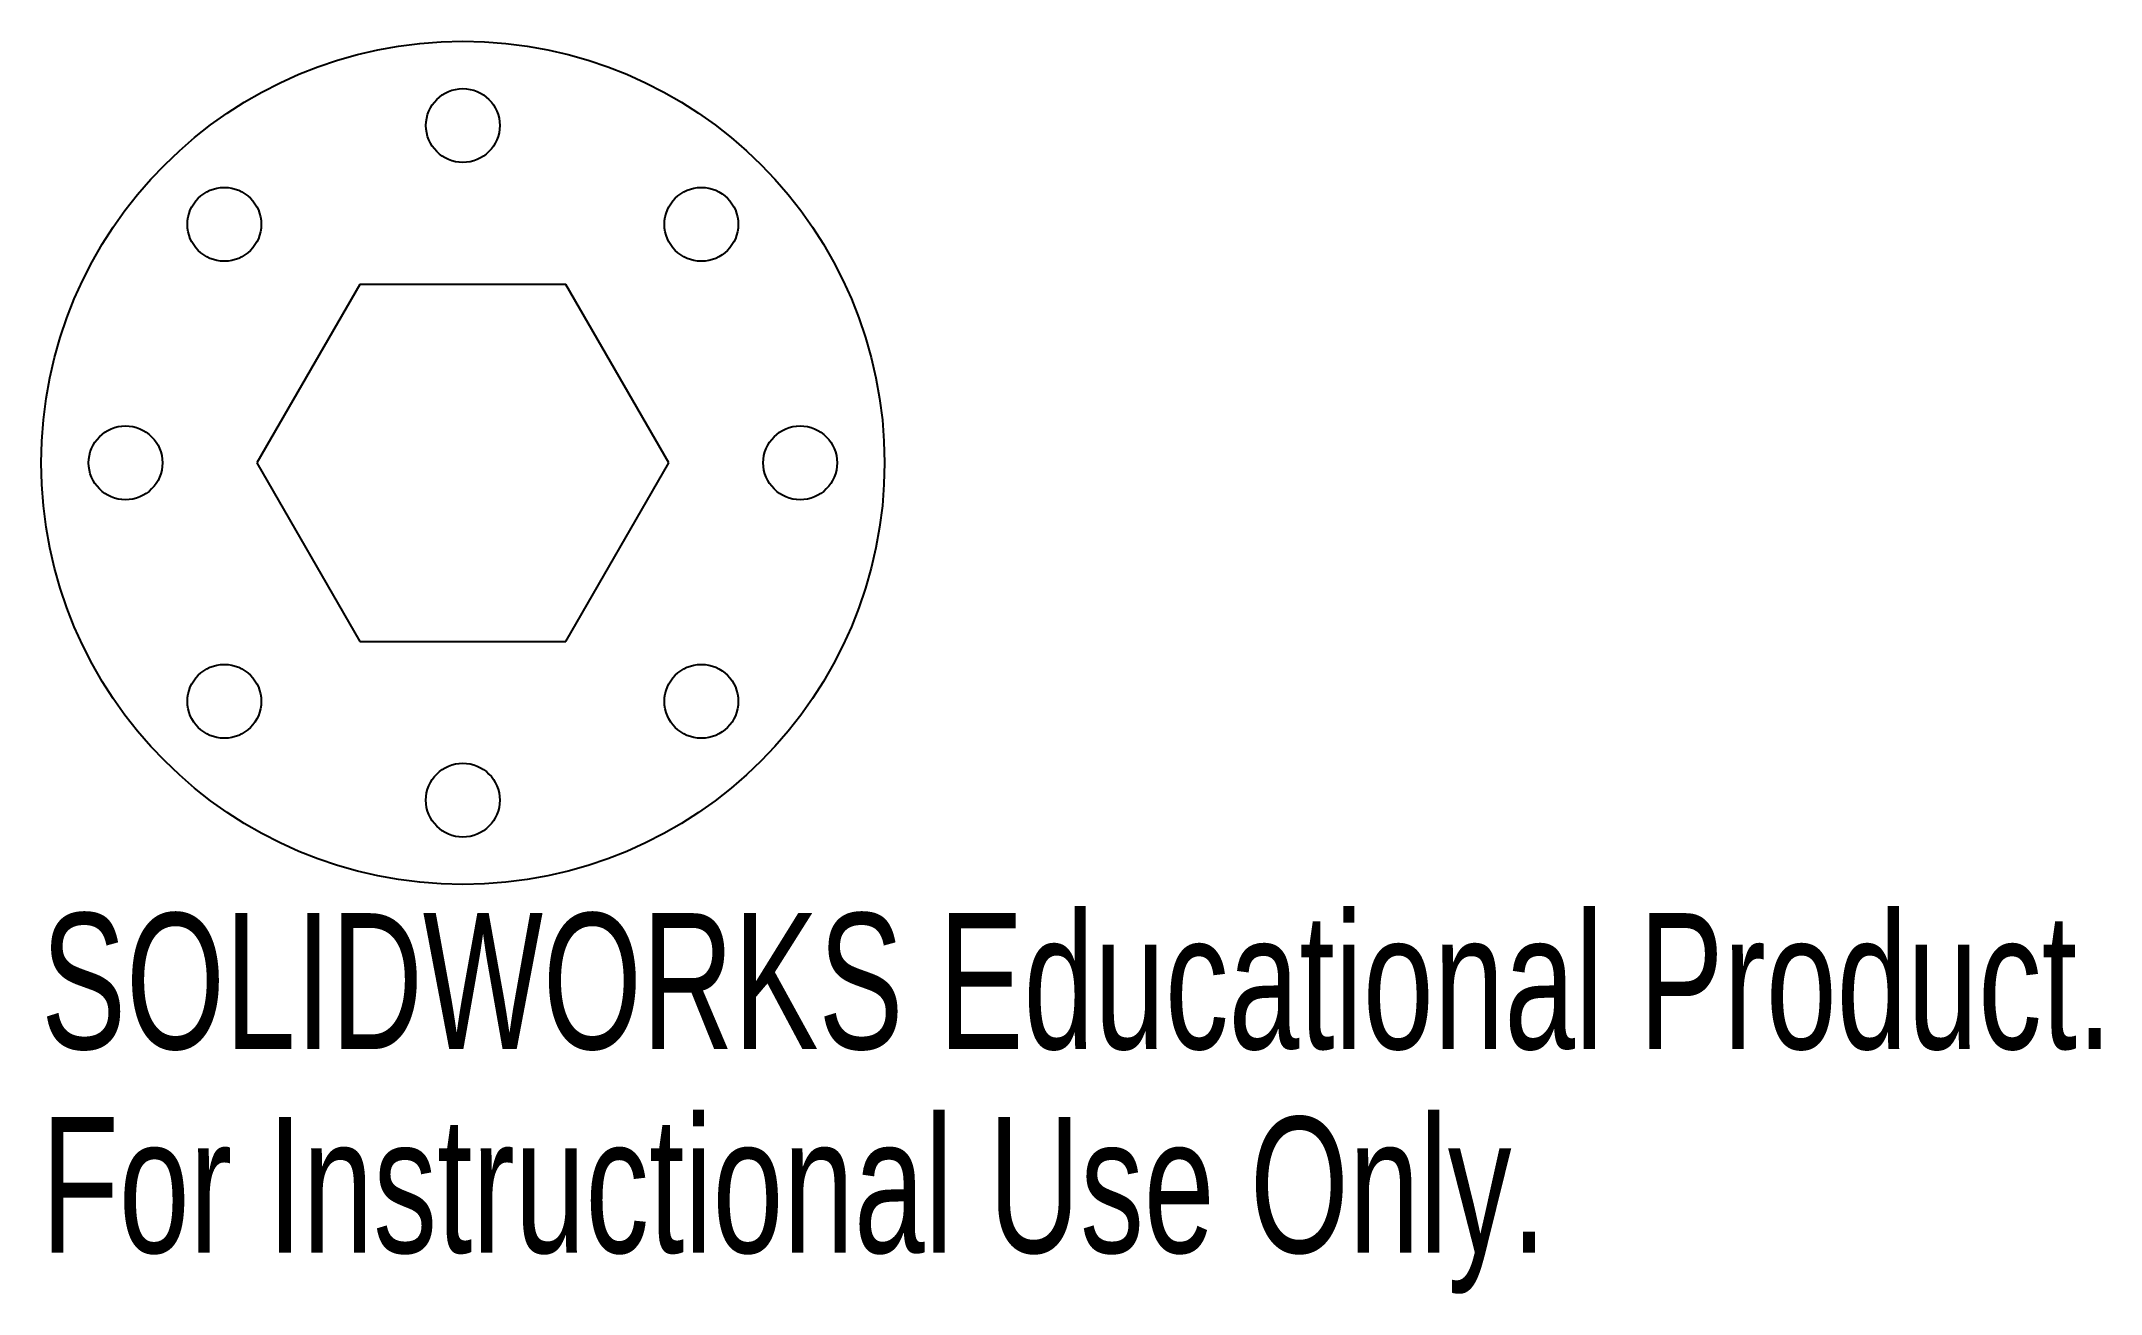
# Model space of a CAD drawing. Header units: millimetres. Extents: x -15 to 58.3, y -29.6 to 15.
import ezdxf

# ---------------------------------------------------------------- set-up
doc = ezdxf.new("R2010")
doc.units = ezdxf.units.MM
doc.styles.add('SLDTEXTSTYLE0', font='TXT', dxfattribs={"width": 0.7})

msp = doc.modelspace()

# ---------------------------------------------------------------- linework, layer by layer
at = {"color": 7, "linetype": 'Continuous', "lineweight": 25}
for p, q in [((-3.666, 6.35), (-7.332, 0)), ((3.666, 6.35), (-3.666, 6.35)), ((7.332, 0), (3.666, 6.35)), ((-7.332, 0), (-3.666, -6.35)), ((3.666, -6.35), (7.332, 0)), ((-3.666, -6.35), (3.666, -6.35))]:
    msp.add_line(p, q, dxfattribs=at)
for centre, radius in [((0, 0), 15), ((0, 12), 1.313), ((-8.485, 8.485), 1.313), ((8.485, 8.485), 1.313), ((-12, 0), 1.314), ((12, 0), 1.314), ((-8.485, -8.485), 1.314), ((8.485, -8.485), 1.314), ((0, -12), 1.314)]:
    msp.add_circle(centre, radius, dxfattribs=at)

# ---------------------------------------------------------------- texts
at = {"color": 7, "linetype": 'Continuous', "char_height": 4.83362, "attachment_point": 1, "style": 'SLDTEXTSTYLE0'}
for s, insert in [('SOLIDWORKS Educational Product.', (-15, -16.02)), ('For Instructional Use Only.', (-15, -23.27))]:
    msp.add_mtext(s, dxfattribs=dict(at, insert=insert))

doc.saveas('drawing.dxf')
